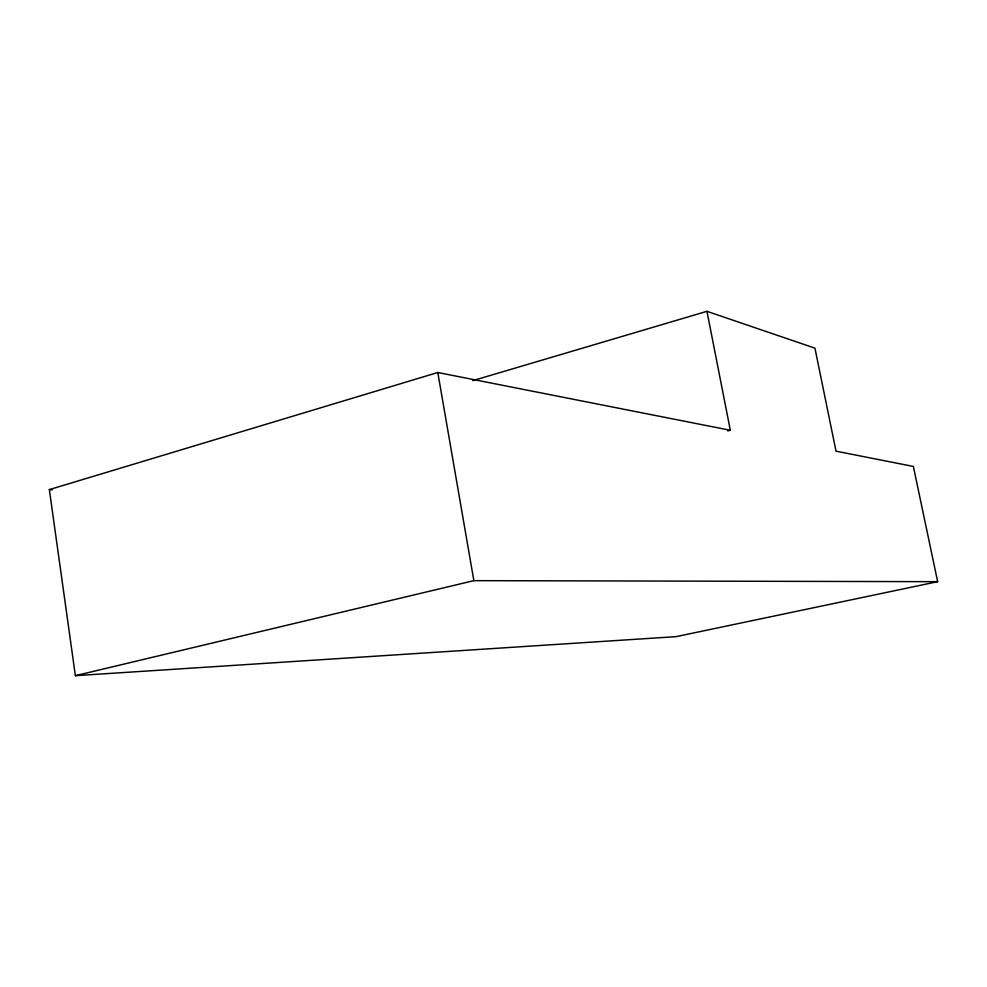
<?xml version="1.0" encoding="UTF-8"?>
<svg xmlns="http://www.w3.org/2000/svg" width="987" height="987" viewBox="0 0 987 987"><rect width="100%" height="100%" fill="white"/><g stroke="black" fill="none" stroke-linecap="round" stroke-linejoin="round"><path stroke-width="1.48" d="M706.951 311.324L814.929 348.152L836.026 451.17L913.357 466.444L937.65 581.676L676.046 636.652L75.37 675.676L49.35 489.601L437.796 372.506L730.331 430.283L706.951 311.324L472.81 380.637M727.74 430.961L730.331 430.283M75.37 675.676L473.859 580.652L937.65 581.676M49.35 489.601L52.422 489.799M437.796 372.506L473.859 580.652"/></g></svg>
